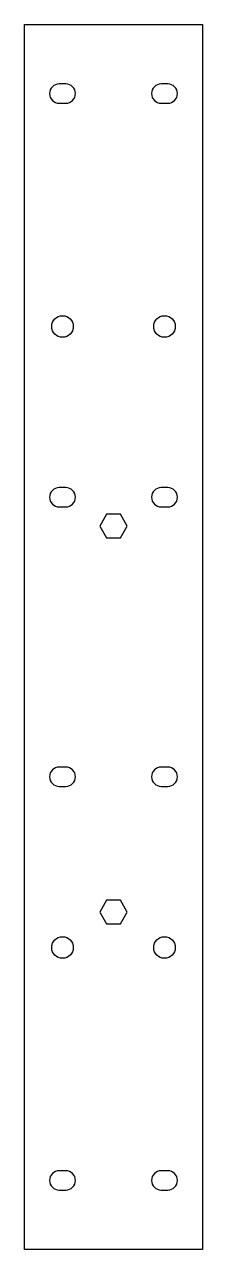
# Model space of a CAD drawing. Header units: millimetres. Extents: x 0 to 40, y 0 to 276.
import ezdxf

# ---------------------------------------------------------------- set-up
doc = ezdxf.new("R2010")
doc.units = ezdxf.units.MM
doc.layers.add('CUT', color=1, linetype='Continuous')

msp = doc.modelspace()

# ---------------------------------------------------------------- linework, layer by layer
at = {"layer": 'CUT'}
for points in [[(-0.075, -0.075), (-0.075, 276.075), (40.075, 276.075), (40.075, -0.075)], [(23.0888, 163), (21.5444, 165.675), (18.4556, 165.675), (16.9112, 163), (18.4556, 160.325), (21.5444, 160.325)], [(23.0888, 76), (21.5444, 78.675), (18.4556, 78.675), (16.9112, 76), (18.4556, 73.325), (21.5444, 73.325)]]:
    msp.add_lwpolyline(points, close=True, dxfattribs=at)
for points in [[(7.75, 258.325), (9.25, 258.325, 1), (9.25, 262.675), (7.75, 262.675, 1)], [(30.75, 258.325), (32.25, 258.325, 1), (32.25, 262.675), (30.75, 262.675, 1)], [(7.75, 167.325), (9.25, 167.325, 1), (9.25, 171.675), (7.75, 171.675, 1)], [(30.75, 167.325), (32.25, 167.325, 1), (32.25, 171.675), (30.75, 171.675, 1)], [(7.75, 104.325), (9.25, 104.325, 1), (9.25, 108.675), (7.75, 108.675, 1)], [(30.75, 104.325), (32.25, 104.325, 1), (32.25, 108.675), (30.75, 108.675, 1)], [(7.75, 13.325), (9.25, 13.325, 1), (9.25, 17.675), (7.75, 17.675, 1)], [(30.75, 13.325), (32.25, 13.325, 1), (32.25, 17.675), (30.75, 17.675, 1)]]:
    msp.add_lwpolyline(points, format="xyb", close=True, dxfattribs=at)
for centre in [(8.5, 208), (31.5, 208), (8.5, 68), (31.5, 68)]:
    msp.add_circle(centre, 2.425, dxfattribs=at)

doc.saveas('drawing.dxf')
